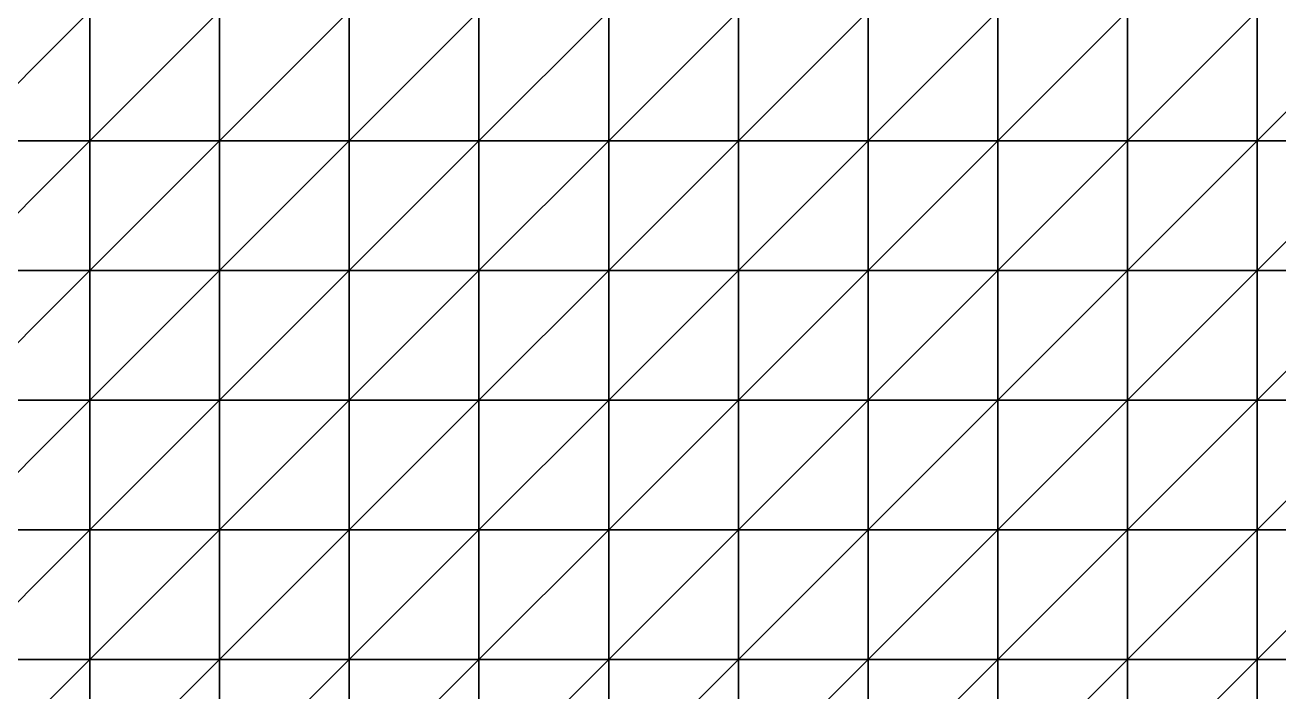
# Model space of a CAD drawing. Extents: x 292020 to 295740, y 4557680 to 4560040.
# Drawn here: x 293790 to 293983.4, y 4558575 to 4558677.8 of the extents above; entities that cross this region are included whole.
import ezdxf

# ---------------------------------------------------------------- set-up
doc = ezdxf.new("R2010")
doc.units = 0
doc.layers.add('RUN201_4_-_RUN201_NODOMAIN5_20X', color=7, linetype='CONTINUOUS')

msp = doc.modelspace()

# ---------------------------------------------------------------- linework, layer by layer
at = {"layer": 'RUN201_4_-_RUN201_NODOMAIN5_20X'}
for points in [[(293780, 4558680, 1860), (293780, 4558660, 1860), (293800, 4558680, 1860)], [(293800, 4558680, 1860), (293780, 4558660, 1860), (293800, 4558660, 1860)], [(293800, 4558680, 1940), (293780, 4558660, 1940), (293780, 4558680, 1940)], [(293800, 4558660, 1940), (293780, 4558660, 1940), (293800, 4558680, 1940)], [(293800, 4558680, 1860), (293800, 4558660, 1860), (293820, 4558680, 1860)], [(293820, 4558680, 1860), (293800, 4558660, 1860), (293820, 4558660, 1860)], [(293820, 4558680, 1940), (293800, 4558660, 1940), (293800, 4558680, 1940)], [(293820, 4558660, 1940), (293800, 4558660, 1940), (293820, 4558680, 1940)], [(293820, 4558680, 1860), (293820, 4558660, 1860), (293840, 4558680, 1860)], [(293840, 4558680, 1860), (293820, 4558660, 1860), (293840, 4558660, 1860)], [(293840, 4558680, 1940), (293820, 4558660, 1940), (293820, 4558680, 1940)], [(293840, 4558660, 1940), (293820, 4558660, 1940), (293840, 4558680, 1940)], [(293840, 4558680, 1860), (293840, 4558660, 1860), (293860, 4558680, 1860)], [(293860, 4558680, 1860), (293840, 4558660, 1860), (293860, 4558660, 1860)], [(293860, 4558680, 1940), (293840, 4558660, 1940), (293840, 4558680, 1940)], [(293860, 4558660, 1940), (293840, 4558660, 1940), (293860, 4558680, 1940)], [(293860, 4558680, 1840), (293860, 4558660, 1840), (293880, 4558680, 1840)], [(293880, 4558680, 1840), (293860, 4558660, 1840), (293880, 4558660, 1840)], [(293860, 4558680, 1840), (293860, 4558660, 1860), (293860, 4558660, 1840)], [(293860, 4558680, 1860), (293860, 4558660, 1860), (293860, 4558680, 1840)], [(293880, 4558680, 1940), (293860, 4558660, 1940), (293860, 4558680, 1940)], [(293880, 4558660, 1940), (293860, 4558660, 1940), (293880, 4558680, 1940)], [(293880, 4558680, 1840), (293880, 4558660, 1840), (293900, 4558680, 1840)], [(293900, 4558680, 1840), (293880, 4558660, 1840), (293900, 4558660, 1840)], [(293900, 4558680, 1940), (293880, 4558660, 1940), (293880, 4558680, 1940)], [(293900, 4558660, 1940), (293880, 4558660, 1940), (293900, 4558680, 1940)], [(293900, 4558680, 1840), (293900, 4558660, 1840), (293920, 4558680, 1840)], [(293920, 4558680, 1840), (293900, 4558660, 1840), (293920, 4558660, 1840)], [(293920, 4558680, 1940), (293900, 4558660, 1940), (293900, 4558680, 1940)], [(293920, 4558660, 1940), (293900, 4558660, 1940), (293920, 4558680, 1940)], [(293920, 4558680, 1840), (293920, 4558660, 1840), (293940, 4558680, 1840)], [(293940, 4558680, 1840), (293920, 4558660, 1840), (293940, 4558660, 1840)], [(293940, 4558680, 1940), (293920, 4558660, 1940), (293920, 4558680, 1940)], [(293940, 4558660, 1940), (293920, 4558660, 1940), (293940, 4558680, 1940)], [(293940, 4558680, 1820), (293940, 4558660, 1820), (293960, 4558680, 1820)], [(293960, 4558680, 1820), (293940, 4558660, 1820), (293960, 4558660, 1820)], [(293940, 4558680, 1820), (293940, 4558660, 1840), (293940, 4558660, 1820)], [(293940, 4558680, 1840), (293940, 4558660, 1840), (293940, 4558680, 1820)], [(293960, 4558680, 1940), (293940, 4558660, 1940), (293940, 4558680, 1940)], [(293960, 4558660, 1940), (293940, 4558660, 1940), (293960, 4558680, 1940)], [(293960, 4558680, 1800), (293960, 4558660, 1800), (293980, 4558680, 1800)], [(293980, 4558680, 1800), (293960, 4558660, 1800), (293980, 4558660, 1800)], [(293960, 4558680, 1800), (293960, 4558660, 1820), (293960, 4558660, 1800)], [(293960, 4558680, 1820), (293960, 4558660, 1820), (293960, 4558680, 1800)], [(293980, 4558680, 1940), (293960, 4558660, 1940), (293960, 4558680, 1940)], [(293980, 4558660, 1940), (293960, 4558660, 1940), (293980, 4558680, 1940)], [(293980, 4558680, 1800), (293980, 4558660, 1800), (294000, 4558680, 1800)], [(294000, 4558680, 1800), (293980, 4558660, 1800), (294000, 4558660, 1800)], [(294000, 4558680, 1940), (293980, 4558660, 1940), (293980, 4558680, 1940)], [(294000, 4558660, 1940), (293980, 4558660, 1940), (294000, 4558680, 1940)], [(293780, 4558660, 1860), (293780, 4558640, 1860), (293800, 4558660, 1860)], [(293800, 4558660, 1860), (293780, 4558640, 1860), (293800, 4558640, 1860)], [(293800, 4558660, 1940), (293780, 4558640, 1940), (293780, 4558660, 1940)], [(293800, 4558640, 1940), (293780, 4558640, 1940), (293800, 4558660, 1940)], [(293800, 4558660, 1860), (293800, 4558640, 1860), (293820, 4558660, 1860)], [(293820, 4558660, 1860), (293800, 4558640, 1860), (293820, 4558640, 1860)], [(293820, 4558660, 1940), (293800, 4558640, 1940), (293800, 4558660, 1940)], [(293820, 4558640, 1940), (293800, 4558640, 1940), (293820, 4558660, 1940)], [(293820, 4558640, 1860), (293820, 4558640, 1880), (293820, 4558660, 1860)], [(293820, 4558660, 1860), (293820, 4558640, 1880), (293820, 4558660, 1880)], [(293820, 4558660, 1860), (293820, 4558660, 1880), (293840, 4558660, 1860)], [(293840, 4558660, 1860), (293820, 4558660, 1880), (293840, 4558660, 1880)], [(293820, 4558660, 1880), (293820, 4558640, 1880), (293840, 4558660, 1880)], [(293840, 4558660, 1880), (293820, 4558640, 1880), (293840, 4558640, 1880)], [(293840, 4558660, 1940), (293820, 4558640, 1940), (293820, 4558660, 1940)], [(293840, 4558640, 1940), (293820, 4558640, 1940), (293840, 4558660, 1940)], [(293840, 4558660, 1860), (293840, 4558640, 1860), (293860, 4558660, 1860)], [(293860, 4558660, 1860), (293840, 4558640, 1860), (293860, 4558640, 1860)], [(293840, 4558660, 1860), (293840, 4558640, 1880), (293840, 4558640, 1860)], [(293840, 4558660, 1880), (293840, 4558640, 1880), (293840, 4558660, 1860)], [(293860, 4558660, 1940), (293840, 4558640, 1940), (293840, 4558660, 1940)], [(293860, 4558640, 1940), (293840, 4558640, 1940), (293860, 4558660, 1940)], [(293860, 4558660, 1840), (293860, 4558660, 1860), (293880, 4558660, 1840)], [(293880, 4558660, 1840), (293860, 4558660, 1860), (293880, 4558660, 1860)], [(293860, 4558660, 1860), (293860, 4558640, 1860), (293880, 4558660, 1860)], [(293880, 4558660, 1860), (293860, 4558640, 1860), (293880, 4558640, 1860)], [(293880, 4558660, 1940), (293860, 4558640, 1940), (293860, 4558660, 1940)], [(293880, 4558640, 1940), (293860, 4558640, 1940), (293880, 4558660, 1940)], [(293880, 4558660, 1840), (293880, 4558660, 1860), (293900, 4558660, 1840)], [(293900, 4558660, 1840), (293880, 4558660, 1860), (293900, 4558660, 1860)], [(293880, 4558660, 1860), (293880, 4558640, 1860), (293900, 4558660, 1860)], [(293900, 4558660, 1860), (293880, 4558640, 1860), (293900, 4558640, 1860)], [(293900, 4558660, 1940), (293880, 4558640, 1940), (293880, 4558660, 1940)], [(293900, 4558640, 1940), (293880, 4558640, 1940), (293900, 4558660, 1940)], [(293900, 4558660, 1840), (293900, 4558660, 1860), (293920, 4558660, 1840)], [(293920, 4558660, 1840), (293900, 4558660, 1860), (293920, 4558660, 1860)], [(293900, 4558660, 1860), (293900, 4558640, 1860), (293920, 4558660, 1860)], [(293920, 4558660, 1860), (293900, 4558640, 1860), (293920, 4558640, 1860)], [(293920, 4558660, 1940), (293900, 4558640, 1940), (293900, 4558660, 1940)], [(293920, 4558640, 1940), (293900, 4558640, 1940), (293920, 4558660, 1940)], [(293920, 4558660, 1840), (293920, 4558660, 1860), (293940, 4558660, 1840)], [(293940, 4558660, 1840), (293920, 4558660, 1860), (293940, 4558660, 1860)], [(293920, 4558660, 1860), (293920, 4558640, 1860), (293940, 4558660, 1860)], [(293940, 4558660, 1860), (293920, 4558640, 1860), (293940, 4558640, 1860)], [(293940, 4558660, 1940), (293920, 4558640, 1940), (293920, 4558660, 1940)], [(293940, 4558640, 1940), (293920, 4558640, 1940), (293940, 4558660, 1940)], [(293940, 4558660, 1820), (293940, 4558660, 1840), (293960, 4558660, 1820)], [(293960, 4558660, 1820), (293940, 4558660, 1840), (293960, 4558660, 1840)], [(293940, 4558660, 1840), (293940, 4558640, 1840), (293960, 4558660, 1840)], [(293960, 4558660, 1840), (293940, 4558640, 1840), (293960, 4558640, 1840)], [(293940, 4558660, 1840), (293940, 4558640, 1860), (293940, 4558640, 1840)], [(293940, 4558660, 1860), (293940, 4558640, 1860), (293940, 4558660, 1840)], [(293960, 4558660, 1940), (293940, 4558640, 1940), (293940, 4558660, 1940)], [(293960, 4558640, 1940), (293940, 4558640, 1940), (293960, 4558660, 1940)], [(293960, 4558660, 1800), (293960, 4558660, 1820), (293980, 4558660, 1800)], [(293980, 4558660, 1800), (293960, 4558660, 1820), (293980, 4558660, 1820)], [(293960, 4558660, 1820), (293960, 4558640, 1820), (293980, 4558660, 1820)], [(293980, 4558660, 1820), (293960, 4558640, 1820), (293980, 4558640, 1820)], [(293960, 4558660, 1820), (293960, 4558640, 1840), (293960, 4558640, 1820)], [(293960, 4558660, 1840), (293960, 4558640, 1840), (293960, 4558660, 1820)], [(293980, 4558660, 1940), (293960, 4558640, 1940), (293960, 4558660, 1940)], [(293980, 4558640, 1940), (293960, 4558640, 1940), (293980, 4558660, 1940)], [(293980, 4558660, 1800), (293980, 4558640, 1800), (294000, 4558660, 1800)], [(294000, 4558660, 1800), (293980, 4558640, 1800), (294000, 4558640, 1800)], [(293980, 4558660, 1800), (293980, 4558640, 1820), (293980, 4558640, 1800)], [(293980, 4558660, 1820), (293980, 4558640, 1820), (293980, 4558660, 1800)], [(294000, 4558660, 1940), (293980, 4558640, 1940), (293980, 4558660, 1940)], [(294000, 4558640, 1940), (293980, 4558640, 1940), (294000, 4558660, 1940)], [(293780, 4558640, 1860), (293780, 4558620, 1860), (293800, 4558640, 1860)], [(293800, 4558640, 1860), (293780, 4558620, 1860), (293800, 4558620, 1860)], [(293800, 4558640, 1940), (293780, 4558620, 1940), (293780, 4558640, 1940)], [(293800, 4558620, 1940), (293780, 4558620, 1940), (293800, 4558640, 1940)], [(293800, 4558640, 1860), (293800, 4558620, 1860), (293820, 4558640, 1860)], [(293820, 4558640, 1860), (293800, 4558620, 1860), (293820, 4558620, 1860)], [(293820, 4558640, 1940), (293800, 4558620, 1940), (293800, 4558640, 1940)], [(293820, 4558620, 1940), (293800, 4558620, 1940), (293820, 4558640, 1940)], [(293820, 4558640, 1860), (293820, 4558620, 1860), (293840, 4558640, 1860)], [(293840, 4558640, 1860), (293820, 4558620, 1860), (293840, 4558620, 1860)], [(293840, 4558640, 1860), (293820, 4558640, 1880), (293820, 4558640, 1860)], [(293840, 4558640, 1880), (293820, 4558640, 1880), (293840, 4558640, 1860)], [(293840, 4558640, 1940), (293820, 4558620, 1940), (293820, 4558640, 1940)], [(293840, 4558620, 1940), (293820, 4558620, 1940), (293840, 4558640, 1940)], [(293840, 4558640, 1860), (293840, 4558620, 1860), (293860, 4558640, 1860)], [(293860, 4558640, 1860), (293840, 4558620, 1860), (293860, 4558620, 1860)], [(293860, 4558640, 1940), (293840, 4558620, 1940), (293840, 4558640, 1940)], [(293860, 4558620, 1940), (293840, 4558620, 1940), (293860, 4558640, 1940)], [(293860, 4558640, 1860), (293860, 4558620, 1860), (293880, 4558640, 1860)], [(293880, 4558640, 1860), (293860, 4558620, 1860), (293880, 4558620, 1860)], [(293880, 4558640, 1940), (293860, 4558620, 1940), (293860, 4558640, 1940)], [(293880, 4558620, 1940), (293860, 4558620, 1940), (293880, 4558640, 1940)], [(293880, 4558640, 1860), (293880, 4558620, 1860), (293900, 4558640, 1860)], [(293900, 4558640, 1860), (293880, 4558620, 1860), (293900, 4558620, 1860)], [(293900, 4558640, 1940), (293880, 4558620, 1940), (293880, 4558640, 1940)], [(293900, 4558620, 1940), (293880, 4558620, 1940), (293900, 4558640, 1940)], [(293900, 4558640, 1860), (293900, 4558620, 1860), (293920, 4558640, 1860)], [(293920, 4558640, 1860), (293900, 4558620, 1860), (293920, 4558620, 1860)], [(293920, 4558640, 1940), (293900, 4558620, 1940), (293900, 4558640, 1940)], [(293920, 4558620, 1940), (293900, 4558620, 1940), (293920, 4558640, 1940)], [(293920, 4558640, 1860), (293920, 4558620, 1860), (293940, 4558640, 1860)], [(293940, 4558640, 1860), (293920, 4558620, 1860), (293940, 4558620, 1860)], [(293940, 4558640, 1940), (293920, 4558620, 1940), (293920, 4558640, 1940)], [(293940, 4558620, 1940), (293920, 4558620, 1940), (293940, 4558640, 1940)], [(293940, 4558640, 1840), (293940, 4558620, 1840), (293960, 4558640, 1840)], [(293960, 4558640, 1840), (293940, 4558620, 1840), (293960, 4558620, 1840)], [(293940, 4558640, 1840), (293940, 4558620, 1860), (293940, 4558620, 1840)], [(293940, 4558640, 1860), (293940, 4558620, 1860), (293940, 4558640, 1840)], [(293960, 4558640, 1940), (293940, 4558620, 1940), (293940, 4558640, 1940)], [(293960, 4558620, 1940), (293940, 4558620, 1940), (293960, 4558640, 1940)], [(293960, 4558640, 1820), (293960, 4558620, 1820), (293980, 4558640, 1820)], [(293980, 4558640, 1820), (293960, 4558620, 1820), (293980, 4558620, 1820)], [(293960, 4558640, 1820), (293960, 4558620, 1840), (293960, 4558620, 1820)], [(293960, 4558640, 1840), (293960, 4558620, 1840), (293960, 4558640, 1820)], [(293980, 4558640, 1940), (293960, 4558620, 1940), (293960, 4558640, 1940)], [(293980, 4558620, 1940), (293960, 4558620, 1940), (293980, 4558640, 1940)], [(293980, 4558640, 1800), (293980, 4558620, 1800), (294000, 4558640, 1800)], [(294000, 4558640, 1800), (293980, 4558620, 1800), (294000, 4558620, 1800)], [(293980, 4558640, 1800), (293980, 4558620, 1820), (293980, 4558620, 1800)], [(293980, 4558640, 1820), (293980, 4558620, 1820), (293980, 4558640, 1800)], [(294000, 4558640, 1940), (293980, 4558620, 1940), (293980, 4558640, 1940)], [(294000, 4558620, 1940), (293980, 4558620, 1940), (294000, 4558640, 1940)], [(293780, 4558620, 1860), (293780, 4558620, 1880), (293800, 4558620, 1860)], [(293800, 4558620, 1860), (293780, 4558620, 1880), (293800, 4558620, 1880)], [(293780, 4558620, 1880), (293780, 4558600, 1880), (293800, 4558620, 1880)], [(293800, 4558620, 1880), (293780, 4558600, 1880), (293800, 4558600, 1880)], [(293800, 4558620, 1940), (293780, 4558600, 1940), (293780, 4558620, 1940)], [(293800, 4558600, 1940), (293780, 4558600, 1940), (293800, 4558620, 1940)], [(293800, 4558620, 1860), (293800, 4558600, 1860), (293820, 4558620, 1860)], [(293820, 4558620, 1860), (293800, 4558600, 1860), (293820, 4558600, 1860)], [(293800, 4558620, 1860), (293800, 4558600, 1880), (293800, 4558600, 1860)], [(293800, 4558620, 1880), (293800, 4558600, 1880), (293800, 4558620, 1860)], [(293820, 4558620, 1940), (293800, 4558600, 1940), (293800, 4558620, 1940)], [(293820, 4558600, 1940), (293800, 4558600, 1940), (293820, 4558620, 1940)], [(293820, 4558620, 1860), (293820, 4558600, 1860), (293840, 4558620, 1860)], [(293840, 4558620, 1860), (293820, 4558600, 1860), (293840, 4558600, 1860)], [(293840, 4558620, 1940), (293820, 4558600, 1940), (293820, 4558620, 1940)], [(293840, 4558600, 1940), (293820, 4558600, 1940), (293840, 4558620, 1940)], [(293840, 4558620, 1840), (293840, 4558600, 1840), (293860, 4558620, 1840)], [(293860, 4558620, 1840), (293840, 4558600, 1840), (293860, 4558600, 1840)], [(293860, 4558620, 1840), (293840, 4558620, 1860), (293840, 4558620, 1840)], [(293860, 4558620, 1860), (293840, 4558620, 1860), (293860, 4558620, 1840)], [(293840, 4558620, 1840), (293840, 4558600, 1860), (293840, 4558600, 1840)], [(293840, 4558620, 1860), (293840, 4558600, 1860), (293840, 4558620, 1840)], [(293860, 4558620, 1940), (293840, 4558600, 1940), (293840, 4558620, 1940)], [(293860, 4558600, 1940), (293840, 4558600, 1940), (293860, 4558620, 1940)], [(293860, 4558620, 1840), (293860, 4558600, 1840), (293880, 4558620, 1840)], [(293880, 4558620, 1840), (293860, 4558600, 1840), (293880, 4558600, 1840)], [(293880, 4558620, 1840), (293860, 4558620, 1860), (293860, 4558620, 1840)], [(293880, 4558620, 1860), (293860, 4558620, 1860), (293880, 4558620, 1840)], [(293880, 4558620, 1940), (293860, 4558600, 1940), (293860, 4558620, 1940)], [(293880, 4558600, 1940), (293860, 4558600, 1940), (293880, 4558620, 1940)], [(293880, 4558600, 1840), (293880, 4558600, 1860), (293880, 4558620, 1840)], [(293880, 4558620, 1840), (293880, 4558600, 1860), (293880, 4558620, 1860)], [(293880, 4558620, 1860), (293880, 4558600, 1860), (293900, 4558620, 1860)], [(293900, 4558620, 1860), (293880, 4558600, 1860), (293900, 4558600, 1860)], [(293900, 4558620, 1940), (293880, 4558600, 1940), (293880, 4558620, 1940)], [(293900, 4558600, 1940), (293880, 4558600, 1940), (293900, 4558620, 1940)], [(293900, 4558620, 1860), (293900, 4558600, 1860), (293920, 4558620, 1860)], [(293920, 4558620, 1860), (293900, 4558600, 1860), (293920, 4558600, 1860)], [(293920, 4558620, 1940), (293900, 4558600, 1940), (293900, 4558620, 1940)], [(293920, 4558600, 1940), (293900, 4558600, 1940), (293920, 4558620, 1940)], [(293920, 4558620, 1840), (293920, 4558600, 1840), (293940, 4558620, 1840)], [(293940, 4558620, 1840), (293920, 4558600, 1840), (293940, 4558600, 1840)], [(293940, 4558620, 1840), (293920, 4558620, 1860), (293920, 4558620, 1840)], [(293940, 4558620, 1860), (293920, 4558620, 1860), (293940, 4558620, 1840)], [(293920, 4558620, 1840), (293920, 4558600, 1860), (293920, 4558600, 1840)], [(293920, 4558620, 1860), (293920, 4558600, 1860), (293920, 4558620, 1840)], [(293940, 4558620, 1940), (293920, 4558600, 1940), (293920, 4558620, 1940)], [(293940, 4558600, 1940), (293920, 4558600, 1940), (293940, 4558620, 1940)], [(293940, 4558620, 1820), (293940, 4558600, 1820), (293960, 4558620, 1820)], [(293960, 4558620, 1820), (293940, 4558600, 1820), (293960, 4558600, 1820)], [(293960, 4558620, 1820), (293940, 4558620, 1840), (293940, 4558620, 1820)], [(293960, 4558620, 1840), (293940, 4558620, 1840), (293960, 4558620, 1820)], [(293940, 4558620, 1820), (293940, 4558600, 1840), (293940, 4558600, 1820)], [(293940, 4558620, 1840), (293940, 4558600, 1840), (293940, 4558620, 1820)], [(293960, 4558620, 1940), (293940, 4558600, 1940), (293940, 4558620, 1940)], [(293960, 4558600, 1940), (293940, 4558600, 1940), (293960, 4558620, 1940)], [(293960, 4558620, 1800), (293960, 4558600, 1800), (293980, 4558620, 1800)], [(293980, 4558620, 1800), (293960, 4558600, 1800), (293980, 4558600, 1800)], [(293980, 4558620, 1800), (293960, 4558620, 1820), (293960, 4558620, 1800)], [(293980, 4558620, 1820), (293960, 4558620, 1820), (293980, 4558620, 1800)], [(293960, 4558620, 1800), (293960, 4558600, 1820), (293960, 4558600, 1800)], [(293960, 4558620, 1820), (293960, 4558600, 1820), (293960, 4558620, 1800)], [(293980, 4558620, 1940), (293960, 4558600, 1940), (293960, 4558620, 1940)], [(293980, 4558600, 1940), (293960, 4558600, 1940), (293980, 4558620, 1940)], [(293980, 4558620, 1800), (293980, 4558600, 1800), (294000, 4558620, 1800)], [(294000, 4558620, 1800), (293980, 4558600, 1800), (294000, 4558600, 1800)], [(294000, 4558620, 1940), (293980, 4558600, 1940), (293980, 4558620, 1940)], [(294000, 4558600, 1940), (293980, 4558600, 1940), (294000, 4558620, 1940)], [(293780, 4558600, 1880), (293780, 4558600, 1900), (293800, 4558600, 1880)], [(293800, 4558600, 1880), (293780, 4558600, 1900), (293800, 4558600, 1900)], [(293780, 4558600, 1900), (293780, 4558580, 1900), (293800, 4558600, 1900)], [(293800, 4558600, 1900), (293780, 4558580, 1900), (293800, 4558580, 1900)], [(293800, 4558600, 1960), (293780, 4558580, 1960), (293780, 4558600, 1960)], [(293800, 4558580, 1960), (293780, 4558580, 1960), (293800, 4558600, 1960)], [(293800, 4558600, 1940), (293780, 4558600, 1960), (293780, 4558600, 1940)], [(293800, 4558600, 1960), (293780, 4558600, 1960), (293800, 4558600, 1940)], [(293800, 4558600, 1860), (293800, 4558600, 1880), (293820, 4558600, 1860)], [(293820, 4558600, 1860), (293800, 4558600, 1880), (293820, 4558600, 1880)], [(293800, 4558600, 1880), (293800, 4558580, 1880), (293820, 4558600, 1880)], [(293820, 4558600, 1880), (293800, 4558580, 1880), (293820, 4558580, 1880)], [(293800, 4558600, 1880), (293800, 4558580, 1900), (293800, 4558580, 1880)], [(293800, 4558600, 1900), (293800, 4558580, 1900), (293800, 4558600, 1880)], [(293820, 4558600, 1960), (293800, 4558580, 1960), (293800, 4558600, 1960)], [(293820, 4558580, 1960), (293800, 4558580, 1960), (293820, 4558600, 1960)], [(293820, 4558600, 1940), (293800, 4558600, 1960), (293800, 4558600, 1940)], [(293820, 4558600, 1960), (293800, 4558600, 1960), (293820, 4558600, 1940)], [(293820, 4558600, 1860), (293820, 4558580, 1860), (293840, 4558600, 1860)], [(293840, 4558600, 1860), (293820, 4558580, 1860), (293840, 4558580, 1860)], [(293820, 4558600, 1860), (293820, 4558580, 1880), (293820, 4558580, 1860)], [(293820, 4558600, 1880), (293820, 4558580, 1880), (293820, 4558600, 1860)], [(293840, 4558600, 1940), (293820, 4558580, 1940), (293820, 4558600, 1940)], [(293840, 4558580, 1940), (293820, 4558580, 1940), (293840, 4558600, 1940)], [(293820, 4558580, 1940), (293820, 4558580, 1960), (293820, 4558600, 1940)], [(293820, 4558600, 1940), (293820, 4558580, 1960), (293820, 4558600, 1960)], [(293840, 4558600, 1840), (293840, 4558600, 1860), (293860, 4558600, 1840)], [(293860, 4558600, 1840), (293840, 4558600, 1860), (293860, 4558600, 1860)], [(293840, 4558600, 1860), (293840, 4558580, 1860), (293860, 4558600, 1860)], [(293860, 4558600, 1860), (293840, 4558580, 1860), (293860, 4558580, 1860)], [(293860, 4558600, 1960), (293840, 4558580, 1960), (293840, 4558600, 1960)], [(293860, 4558580, 1960), (293840, 4558580, 1960), (293860, 4558600, 1960)], [(293860, 4558600, 1940), (293840, 4558600, 1960), (293840, 4558600, 1940)], [(293860, 4558600, 1960), (293840, 4558600, 1960), (293860, 4558600, 1940)], [(293840, 4558600, 1940), (293840, 4558580, 1960), (293840, 4558580, 1940)], [(293840, 4558600, 1960), (293840, 4558580, 1960), (293840, 4558600, 1940)], [(293860, 4558600, 1840), (293860, 4558600, 1860), (293880, 4558600, 1840)], [(293880, 4558600, 1840), (293860, 4558600, 1860), (293880, 4558600, 1860)], [(293860, 4558600, 1860), (293860, 4558580, 1860), (293880, 4558600, 1860)], [(293880, 4558600, 1860), (293860, 4558580, 1860), (293880, 4558580, 1860)], [(293880, 4558600, 1960), (293860, 4558580, 1960), (293860, 4558600, 1960)], [(293880, 4558580, 1960), (293860, 4558580, 1960), (293880, 4558600, 1960)], [(293880, 4558600, 1940), (293860, 4558600, 1960), (293860, 4558600, 1940)], [(293880, 4558600, 1960), (293860, 4558600, 1960), (293880, 4558600, 1940)], [(293880, 4558600, 1860), (293880, 4558580, 1860), (293900, 4558600, 1860)], [(293900, 4558600, 1860), (293880, 4558580, 1860), (293900, 4558580, 1860)], [(293900, 4558600, 1960), (293880, 4558580, 1960), (293880, 4558600, 1960)], [(293900, 4558580, 1960), (293880, 4558580, 1960), (293900, 4558600, 1960)], [(293900, 4558600, 1940), (293880, 4558600, 1960), (293880, 4558600, 1940)], [(293900, 4558600, 1960), (293880, 4558600, 1960), (293900, 4558600, 1940)], [(293900, 4558600, 1840), (293900, 4558580, 1840), (293920, 4558600, 1840)], [(293920, 4558600, 1840), (293900, 4558580, 1840), (293920, 4558580, 1840)], [(293920, 4558600, 1840), (293900, 4558600, 1860), (293900, 4558600, 1840)], [(293920, 4558600, 1860), (293900, 4558600, 1860), (293920, 4558600, 1840)], [(293900, 4558600, 1840), (293900, 4558580, 1860), (293900, 4558580, 1840)], [(293900, 4558600, 1860), (293900, 4558580, 1860), (293900, 4558600, 1840)], [(293920, 4558600, 1940), (293900, 4558580, 1940), (293900, 4558600, 1940)], [(293920, 4558580, 1940), (293900, 4558580, 1940), (293920, 4558600, 1940)], [(293900, 4558580, 1940), (293900, 4558580, 1960), (293900, 4558600, 1940)], [(293900, 4558600, 1940), (293900, 4558580, 1960), (293900, 4558600, 1960)], [(293920, 4558600, 1820), (293920, 4558580, 1820), (293940, 4558600, 1820)], [(293940, 4558600, 1820), (293920, 4558580, 1820), (293940, 4558580, 1820)], [(293940, 4558600, 1820), (293920, 4558600, 1840), (293920, 4558600, 1820)], [(293940, 4558600, 1840), (293920, 4558600, 1840), (293940, 4558600, 1820)], [(293920, 4558600, 1820), (293920, 4558580, 1840), (293920, 4558580, 1820)], [(293920, 4558600, 1840), (293920, 4558580, 1840), (293920, 4558600, 1820)], [(293940, 4558600, 1940), (293920, 4558580, 1940), (293920, 4558600, 1940)], [(293940, 4558580, 1940), (293920, 4558580, 1940), (293940, 4558600, 1940)], [(293940, 4558600, 1800), (293940, 4558580, 1800), (293960, 4558600, 1800)], [(293960, 4558600, 1800), (293940, 4558580, 1800), (293960, 4558580, 1800)], [(293960, 4558600, 1800), (293940, 4558600, 1820), (293940, 4558600, 1800)], [(293960, 4558600, 1820), (293940, 4558600, 1820), (293960, 4558600, 1800)], [(293940, 4558600, 1800), (293940, 4558580, 1820), (293940, 4558580, 1800)], [(293940, 4558600, 1820), (293940, 4558580, 1820), (293940, 4558600, 1800)], [(293960, 4558600, 1940), (293940, 4558580, 1940), (293940, 4558600, 1940)], [(293960, 4558580, 1940), (293940, 4558580, 1940), (293960, 4558600, 1940)], [(293960, 4558600, 1800), (293960, 4558580, 1800), (293980, 4558600, 1800)], [(293980, 4558600, 1800), (293960, 4558580, 1800), (293980, 4558580, 1800)], [(293980, 4558600, 1940), (293960, 4558580, 1940), (293960, 4558600, 1940)], [(293980, 4558580, 1940), (293960, 4558580, 1940), (293980, 4558600, 1940)], [(293980, 4558600, 1800), (293980, 4558580, 1800), (294000, 4558600, 1800)], [(294000, 4558600, 1800), (293980, 4558580, 1800), (294000, 4558580, 1800)], [(294000, 4558600, 1940), (293980, 4558580, 1940), (293980, 4558600, 1940)], [(294000, 4558580, 1940), (293980, 4558580, 1940), (294000, 4558600, 1940)], [(293780, 4558580, 1900), (293780, 4558580, 1920), (293800, 4558580, 1900)], [(293800, 4558580, 1900), (293780, 4558580, 1920), (293800, 4558580, 1920)], [(293780, 4558580, 1920), (293780, 4558560, 1920), (293800, 4558580, 1920)], [(293800, 4558580, 1920), (293780, 4558560, 1920), (293800, 4558560, 1920)], [(293800, 4558580, 1960), (293780, 4558560, 1960), (293780, 4558580, 1960)], [(293800, 4558560, 1960), (293780, 4558560, 1960), (293800, 4558580, 1960)], [(293800, 4558580, 1880), (293800, 4558580, 1900), (293820, 4558580, 1880)], [(293820, 4558580, 1880), (293800, 4558580, 1900), (293820, 4558580, 1900)], [(293800, 4558580, 1900), (293800, 4558560, 1900), (293820, 4558580, 1900)], [(293820, 4558580, 1900), (293800, 4558560, 1900), (293820, 4558560, 1900)], [(293800, 4558580, 1900), (293800, 4558560, 1920), (293800, 4558560, 1900)], [(293800, 4558580, 1920), (293800, 4558560, 1920), (293800, 4558580, 1900)], [(293820, 4558580, 1960), (293800, 4558560, 1960), (293800, 4558580, 1960)], [(293820, 4558560, 1960), (293800, 4558560, 1960), (293820, 4558580, 1960)], [(293820, 4558580, 1860), (293820, 4558580, 1880), (293840, 4558580, 1860)], [(293840, 4558580, 1860), (293820, 4558580, 1880), (293840, 4558580, 1880)], [(293820, 4558580, 1880), (293820, 4558560, 1880), (293840, 4558580, 1880)], [(293840, 4558580, 1880), (293820, 4558560, 1880), (293840, 4558560, 1880)], [(293820, 4558580, 1880), (293820, 4558560, 1900), (293820, 4558560, 1880)], [(293820, 4558580, 1900), (293820, 4558560, 1900), (293820, 4558580, 1880)], [(293840, 4558580, 1960), (293820, 4558560, 1960), (293820, 4558580, 1960)], [(293840, 4558560, 1960), (293820, 4558560, 1960), (293840, 4558580, 1960)], [(293840, 4558580, 1940), (293820, 4558580, 1960), (293820, 4558580, 1940)], [(293840, 4558580, 1960), (293820, 4558580, 1960), (293840, 4558580, 1940)], [(293840, 4558580, 1860), (293840, 4558580, 1880), (293860, 4558580, 1860)], [(293860, 4558580, 1860), (293840, 4558580, 1880), (293860, 4558580, 1880)], [(293840, 4558580, 1880), (293840, 4558560, 1880), (293860, 4558580, 1880)], [(293860, 4558580, 1880), (293840, 4558560, 1880), (293860, 4558560, 1880)], [(293860, 4558580, 1960), (293840, 4558560, 1960), (293840, 4558580, 1960)], [(293860, 4558560, 1960), (293840, 4558560, 1960), (293860, 4558580, 1960)], [(293860, 4558580, 1860), (293860, 4558580, 1880), (293880, 4558580, 1860)], [(293880, 4558580, 1860), (293860, 4558580, 1880), (293880, 4558580, 1880)], [(293860, 4558580, 1880), (293860, 4558560, 1880), (293880, 4558580, 1880)], [(293880, 4558580, 1880), (293860, 4558560, 1880), (293880, 4558560, 1880)], [(293880, 4558580, 1960), (293860, 4558560, 1960), (293860, 4558580, 1960)], [(293880, 4558560, 1960), (293860, 4558560, 1960), (293880, 4558580, 1960)], [(293880, 4558580, 1860), (293880, 4558560, 1860), (293900, 4558580, 1860)], [(293900, 4558580, 1860), (293880, 4558560, 1860), (293900, 4558560, 1860)], [(293880, 4558580, 1860), (293880, 4558560, 1880), (293880, 4558560, 1860)], [(293880, 4558580, 1880), (293880, 4558560, 1880), (293880, 4558580, 1860)], [(293900, 4558580, 1960), (293880, 4558560, 1960), (293880, 4558580, 1960)], [(293900, 4558560, 1960), (293880, 4558560, 1960), (293900, 4558580, 1960)], [(293900, 4558580, 1840), (293900, 4558560, 1840), (293920, 4558580, 1840)], [(293920, 4558580, 1840), (293900, 4558560, 1840), (293920, 4558560, 1840)], [(293900, 4558580, 1840), (293900, 4558560, 1860), (293900, 4558560, 1840)], [(293900, 4558580, 1860), (293900, 4558560, 1860), (293900, 4558580, 1840)], [(293920, 4558580, 1960), (293900, 4558560, 1960), (293900, 4558580, 1960)], [(293920, 4558560, 1960), (293900, 4558560, 1960), (293920, 4558580, 1960)], [(293920, 4558580, 1940), (293900, 4558580, 1960), (293900, 4558580, 1940)], [(293920, 4558580, 1960), (293900, 4558580, 1960), (293920, 4558580, 1940)], [(293920, 4558580, 1820), (293920, 4558560, 1820), (293940, 4558580, 1820)], [(293940, 4558580, 1820), (293920, 4558560, 1820), (293940, 4558560, 1820)], [(293920, 4558580, 1820), (293920, 4558560, 1840), (293920, 4558560, 1820)], [(293920, 4558580, 1840), (293920, 4558560, 1840), (293920, 4558580, 1820)], [(293940, 4558580, 1960), (293920, 4558560, 1960), (293920, 4558580, 1960)], [(293940, 4558560, 1960), (293920, 4558560, 1960), (293940, 4558580, 1960)], [(293940, 4558580, 1940), (293920, 4558580, 1960), (293920, 4558580, 1940)], [(293940, 4558580, 1960), (293920, 4558580, 1960), (293940, 4558580, 1940)], [(293940, 4558580, 1800), (293940, 4558560, 1800), (293960, 4558580, 1800)], [(293960, 4558580, 1800), (293940, 4558560, 1800), (293960, 4558560, 1800)], [(293940, 4558580, 1800), (293940, 4558560, 1820), (293940, 4558560, 1800)], [(293940, 4558580, 1820), (293940, 4558560, 1820), (293940, 4558580, 1800)], [(293960, 4558580, 1940), (293940, 4558560, 1940), (293940, 4558580, 1940)], [(293960, 4558560, 1940), (293940, 4558560, 1940), (293960, 4558580, 1940)], [(293940, 4558560, 1940), (293940, 4558560, 1960), (293940, 4558580, 1940)], [(293940, 4558580, 1940), (293940, 4558560, 1960), (293940, 4558580, 1960)], [(293960, 4558580, 1800), (293960, 4558560, 1800), (293980, 4558580, 1800)], [(293980, 4558580, 1800), (293960, 4558560, 1800), (293980, 4558560, 1800)], [(293980, 4558580, 1940), (293960, 4558560, 1940), (293960, 4558580, 1940)], [(293980, 4558560, 1940), (293960, 4558560, 1940), (293980, 4558580, 1940)], [(293980, 4558580, 1800), (293980, 4558560, 1800), (294000, 4558580, 1800)], [(294000, 4558580, 1800), (293980, 4558560, 1800), (294000, 4558560, 1800)], [(294000, 4558580, 1940), (293980, 4558560, 1940), (293980, 4558580, 1940)], [(294000, 4558560, 1940), (293980, 4558560, 1940), (294000, 4558580, 1940)]]:
    msp.add_3dface(points, dxfattribs=at)

doc.saveas('drawing.dxf')
